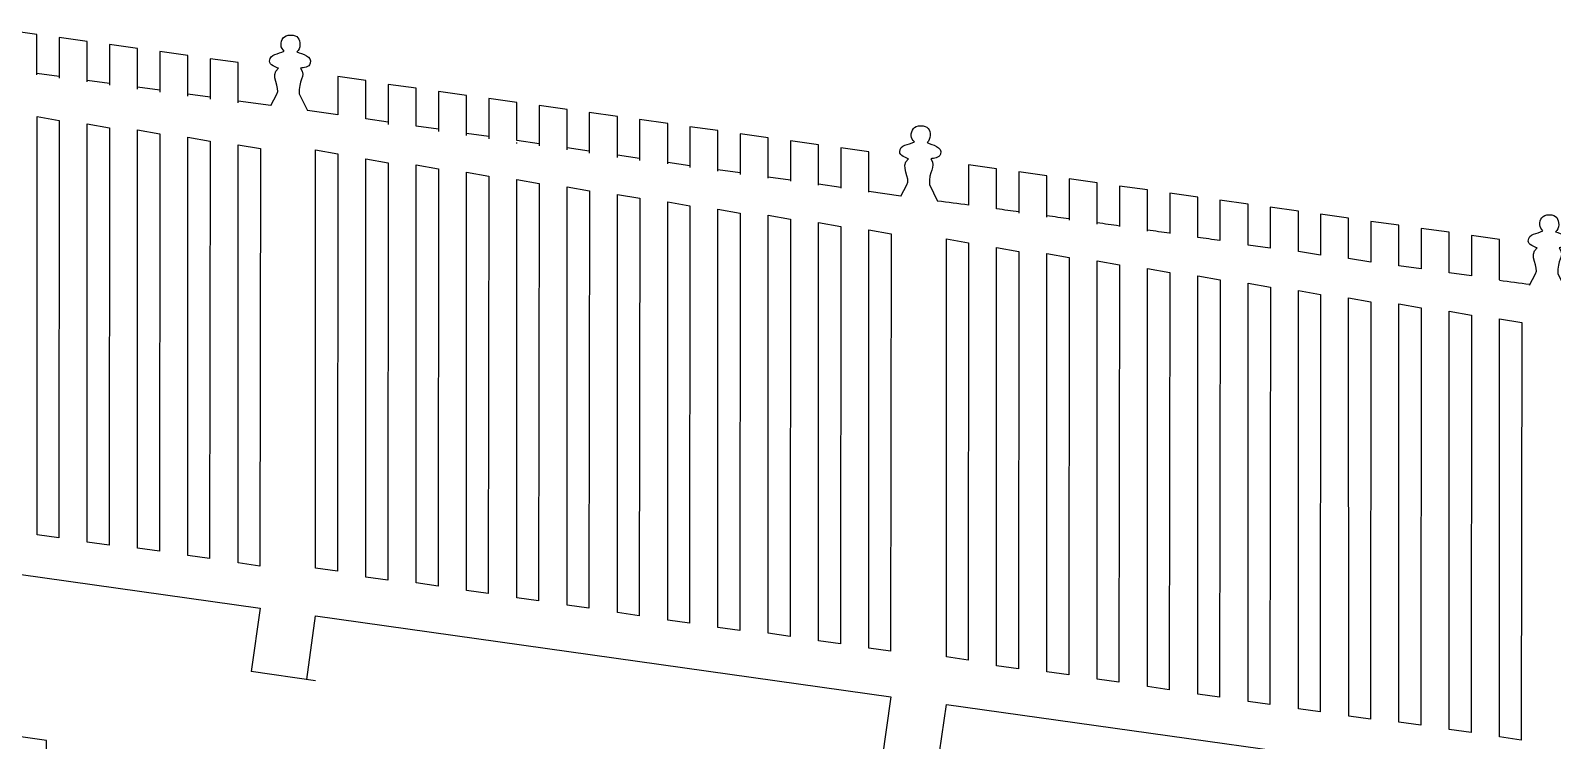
# Model space of a CAD drawing. Extents: x -294 to 276, y -108 to 146.
# Drawn here: x 64.7 to 132.7, y 101.7 to 133.5 of the extents above; entities that cross this region are included whole.
import ezdxf

# ---------------------------------------------------------------- set-up
doc = ezdxf.new("R2010")
doc.units = 0
doc.header["$MEASUREMENT"] = 0
doc.layers.add('OUTLINE', color=7, linetype='CONTINUOUS')

msp = doc.modelspace()

# ---------------------------------------------------------------- linework, layer by layer
at = {"layer": 'OUTLINE', "color": 1}
for points, knots in [([(65.0001, 131.4946), (65.0001, 131.4946), (65.0001, 133.3004), (65.0001, 133.3004), (65.0001, 133.3004), (65.0001, 133.3004), (63.7465, 133.4762), (63.7465, 133.4762), (63.7465, 133.4762), (63.7465, 133.4762), (63.7465, 131.6494), (63.7465, 131.6494)], [0, 0, 0, 0, 0.25, 0.25, 0.25, 0.25, 0.5, 0.5, 0.5, 0.5, 1, 1, 1, 1]), ([(67.2475, 131.1796), (67.2475, 131.1796), (67.2475, 132.985), (67.2475, 132.985), (67.2475, 132.985), (67.2475, 132.985), (65.9945, 133.1608), (65.9945, 133.1608), (65.9945, 133.1608), (65.9945, 133.1608), (65.9945, 131.3384), (65.9945, 131.3384)], [0, 0, 0, 0, 0.25, 0.25, 0.25, 0.25, 0.5, 0.5, 0.5, 0.5, 1, 1, 1, 1]), ([(69.4951, 130.8544), (69.4951, 130.8544), (69.4951, 132.6696), (69.4951, 132.6696), (69.4951, 132.6696), (69.4951, 132.6696), (68.2423, 132.8454), (68.2423, 132.8454), (68.2423, 132.8454), (68.2423, 132.8454), (68.2423, 131.0276), (68.2423, 131.0276)], [0, 0, 0, 0, 0.25, 0.25, 0.25, 0.25, 0.5, 0.5, 0.5, 0.5, 1, 1, 1, 1]), ([(75.4425, 130.1236), (75.4425, 130.1236), (75.7103, 130.6278), (75.7103, 130.6278), (75.7103, 130.6278), (75.9169, 130.9098), (75.3593, 131.4616), (75.7871, 131.7948), (75.7871, 131.7948), (75.6817, 131.8302), (75.3833, 131.9376), (75.3913, 132.0996), (75.3913, 132.0996), (75.4089, 132.4574), (75.7791, 132.4056), (76.0469, 132.549), (76.0469, 132.549), (75.9827, 132.6246), (75.9053, 132.7168), (75.9053, 132.8158), (75.9053, 132.8158), (75.9053, 133.0752), (76.0173, 133.2722), (76.3355, 133.2722), (76.3355, 133.2722), (76.6535, 133.2722), (76.7527, 133.0884), (76.7527, 132.829), (76.7527, 132.829), (76.7527, 132.7114), (76.6993, 132.5776), (76.6119, 132.5162), (76.6119, 132.5162), (76.8563, 132.4158), (77.3079, 132.3308), (77.2139, 132.0064), (77.2139, 132.0064), (77.1575, 131.8118), (76.9105, 131.8216), (76.7787, 131.7964), (76.7787, 131.7964), (77.0451, 131.391), (76.6577, 131.2412), (76.7219, 130.638), (76.7219, 130.638), (76.7219, 130.638), (77.0859, 129.905), (77.0859, 129.905)], [0, 0, 0, 0, 0.0769231, 0.0769231, 0.0769231, 0.0769231, 0.1538462, 0.1538462, 0.1538462, 0.1538462, 0.2307692, 0.2307692, 0.2307692, 0.2307692, 0.3076923, 0.3076923, 0.3076923, 0.3076923, 0.3846154, 0.3846154, 0.3846154, 0.3846154, 0.4615385, 0.4615385, 0.4615385, 0.4615385, 0.5384615, 0.5384615, 0.5384615, 0.5384615, 0.6153846, 0.6153846, 0.6153846, 0.6153846, 0.6923077, 0.6923077, 0.6923077, 0.6923077, 0.7692308, 0.7692308, 0.7692308, 0.7692308, 0.8461538, 0.8461538, 0.8461538, 0.8461538, 1, 1, 1, 1]), ([(71.7425, 130.5436), (71.7425, 130.5436), (71.7425, 132.3544), (71.7425, 132.3544), (71.7425, 132.3544), (71.7425, 132.3544), (70.4899, 132.5302), (70.4899, 132.5302), (70.4899, 132.5302), (70.4899, 132.5302), (70.4899, 130.7252), (70.4899, 130.7252)], [0, 0, 0, 0, 0.25, 0.25, 0.25, 0.25, 0.5, 0.5, 0.5, 0.5, 1, 1, 1, 1]), ([(73.9899, 130.2348), (73.9899, 130.2348), (73.9899, 132.039), (73.9899, 132.039), (73.9899, 132.039), (73.9899, 132.039), (72.7375, 132.2148), (72.7375, 132.2148), (72.7375, 132.2148), (72.7375, 132.2148), (72.7375, 130.4104), (72.7375, 130.4104)], [0, 0, 0, 0, 0.25, 0.25, 0.25, 0.25, 0.5, 0.5, 0.5, 0.5, 1, 1, 1, 1]), ([(79.7001, 129.5266), (79.7001, 129.5266), (79.7001, 131.244), (79.7001, 131.244), (79.7001, 131.244), (79.7001, 131.244), (78.4469, 131.4198), (78.4469, 131.4198), (78.4469, 131.4198), (78.4469, 131.4198), (78.4469, 129.708), (78.4469, 129.708)], [0, 0, 0, 0, 0.25, 0.25, 0.25, 0.25, 0.5, 0.5, 0.5, 0.5, 1, 1, 1, 1]), ([(81.9451, 129.2018), (81.9451, 129.2018), (81.9451, 130.8904), (81.9451, 130.8904), (81.9451, 130.8904), (81.9451, 130.8904), (80.6901, 131.0664), (80.6901, 131.0664), (80.6901, 131.0664), (80.6901, 131.0664), (80.6901, 129.2682), (80.6901, 129.2682)], [0, 0, 0, 0, 0.25, 0.25, 0.25, 0.25, 0.5, 0.5, 0.5, 0.5, 1, 1, 1, 1]), ([(84.1925, 128.7774), (84.1925, 128.7774), (84.1925, 130.575), (84.1925, 130.575), (84.1925, 130.575), (84.1925, 130.575), (82.9383, 130.751), (82.9383, 130.751), (82.9383, 130.751), (82.9383, 130.751), (82.9383, 128.953), (82.9383, 128.953)], [0, 0, 0, 0, 0.25, 0.25, 0.25, 0.25, 0.5, 0.5, 0.5, 0.5, 1, 1, 1, 1]), ([(86.4401, 128.5514), (86.4401, 128.5514), (86.4401, 130.2598), (86.4401, 130.2598), (86.4401, 130.2598), (86.4401, 130.2598), (85.1861, 130.4356), (85.1861, 130.4356), (85.1861, 130.4356), (85.1861, 130.4356), (85.1861, 128.6382), (85.1861, 128.6382)], [0, 0, 0, 0, 0.25, 0.25, 0.25, 0.25, 0.5, 0.5, 0.5, 0.5, 1, 1, 1, 1]), ([(88.6875, 128.1378), (88.6875, 128.1378), (88.6875, 129.9444), (88.6875, 129.9444), (88.6875, 129.9444), (88.6875, 129.9444), (87.4341, 130.1202), (87.4341, 130.1202), (87.4341, 130.1202), (87.4341, 130.1202), (87.4341, 128.3134), (87.4341, 128.3134)], [0, 0, 0, 0, 0.25, 0.25, 0.25, 0.25, 0.5, 0.5, 0.5, 0.5, 1, 1, 1, 1]), ([(65.9742, 110.7991), (65.9742, 110.7991), (65.9969, 129.4504), (65.9969, 129.4504), (65.9969, 129.4504), (65.9969, 129.4504), (65.0011, 129.6273), (65.0011, 129.6273), (65.0011, 129.6273), (65.0011, 129.6273), (65.0012, 110.9378), (65.0012, 110.9378), (65.0012, 110.9378), (65.0012, 110.9378), (65.9742, 110.7991), (65.9742, 110.7991)], [0, 0, 0, 0, 0.2, 0.2, 0.2, 0.2, 0.4, 0.4, 0.4, 0.4, 0.6, 0.6, 0.6, 0.6, 1, 1, 1, 1]), ([(68.2214, 110.4683), (68.2214, 110.4683), (68.2441, 129.1196), (68.2441, 129.1196), (68.2441, 129.1196), (68.2441, 129.1196), (67.2483, 129.2965), (67.2483, 129.2965), (67.2483, 129.2965), (67.2483, 129.2965), (67.2484, 110.607), (67.2484, 110.607), (67.2484, 110.607), (67.2484, 110.607), (68.2214, 110.4683), (68.2214, 110.4683)], [0, 0, 0, 0, 0.2, 0.2, 0.2, 0.2, 0.4, 0.4, 0.4, 0.4, 0.6, 0.6, 0.6, 0.6, 1, 1, 1, 1]), ([(90.9349, 127.8002), (90.9349, 127.8002), (90.9349, 129.6292), (90.9349, 129.6292), (90.9349, 129.6292), (90.9349, 129.6292), (89.6809, 129.805), (89.6809, 129.805), (89.6809, 129.805), (89.6809, 129.805), (89.6809, 127.9986), (89.6809, 127.9986)], [0, 0, 0, 0, 0.25, 0.25, 0.25, 0.25, 0.5, 0.5, 0.5, 0.5, 1, 1, 1, 1]), ([(93.1825, 127.508), (93.1825, 127.508), (93.1825, 129.3138), (93.1825, 129.3138), (93.1825, 129.3138), (93.1825, 129.3138), (91.9289, 129.4896), (91.9289, 129.4896), (91.9289, 129.4896), (91.9289, 129.4896), (91.9289, 127.6628), (91.9289, 127.6628)], [0, 0, 0, 0, 0.25, 0.25, 0.25, 0.25, 0.5, 0.5, 0.5, 0.5, 1, 1, 1, 1]), ([(70.4686, 110.2037), (70.4686, 110.2037), (70.4913, 128.855), (70.4913, 128.855), (70.4913, 128.855), (70.4913, 128.855), (69.4955, 129.0319), (69.4955, 129.0319), (69.4955, 129.0319), (69.4955, 129.0319), (69.4956, 110.3424), (69.4956, 110.3424), (69.4956, 110.3424), (69.4956, 110.3424), (70.4686, 110.2037), (70.4686, 110.2037)], [0, 0, 0, 0, 0.2, 0.2, 0.2, 0.2, 0.4, 0.4, 0.4, 0.4, 0.6, 0.6, 0.6, 0.6, 1, 1, 1, 1]), ([(72.7158, 109.8731), (72.7158, 109.8731), (72.7385, 128.5244), (72.7385, 128.5244), (72.7385, 128.5244), (72.7385, 128.5244), (71.7427, 128.7013), (71.7427, 128.7013), (71.7427, 128.7013), (71.7427, 128.7013), (71.7428, 110.0118), (71.7428, 110.0118), (71.7428, 110.0118), (71.7428, 110.0118), (72.7158, 109.8731), (72.7158, 109.8731)], [0, 0, 0, 0, 0.2, 0.2, 0.2, 0.2, 0.4, 0.4, 0.4, 0.4, 0.6, 0.6, 0.6, 0.6, 1, 1, 1, 1]), ([(95.4299, 127.193), (95.4299, 127.193), (95.4299, 128.9984), (95.4299, 128.9984), (95.4299, 128.9984), (95.4299, 128.9984), (94.1769, 129.1742), (94.1769, 129.1742), (94.1769, 129.1742), (94.1769, 129.1742), (94.1769, 127.3518), (94.1769, 127.3518)], [0, 0, 0, 0, 0.25, 0.25, 0.25, 0.25, 0.5, 0.5, 0.5, 0.5, 1, 1, 1, 1]), ([(97.6775, 126.8678), (97.6775, 126.8678), (97.6775, 128.683), (97.6775, 128.683), (97.6775, 128.683), (97.6775, 128.683), (96.4247, 128.8588), (96.4247, 128.8588), (96.4247, 128.8588), (96.4247, 128.8588), (96.4247, 127.041), (96.4247, 127.041)], [0, 0, 0, 0, 0.25, 0.25, 0.25, 0.25, 0.5, 0.5, 0.5, 0.5, 1, 1, 1, 1]), ([(103.6023, 126.07), (103.6023, 126.07), (103.8701, 126.5742), (103.8701, 126.5742), (103.8701, 126.5742), (104.0767, 126.8562), (103.5191, 127.408), (103.9469, 127.7412), (103.9469, 127.7412), (103.8415, 127.7766), (103.5431, 127.884), (103.5511, 128.046), (103.5511, 128.046), (103.5687, 128.4038), (103.9389, 128.352), (104.2067, 128.4954), (104.2067, 128.4954), (104.1425, 128.571), (104.0651, 128.6632), (104.0651, 128.7622), (104.0651, 128.7622), (104.0651, 129.0216), (104.1771, 129.2186), (104.4953, 129.2186), (104.4953, 129.2186), (104.8133, 129.2186), (104.9125, 129.0348), (104.9125, 128.7754), (104.9125, 128.7754), (104.9125, 128.6578), (104.8591, 128.524), (104.7717, 128.4626), (104.7717, 128.4626), (105.0161, 128.3622), (105.4677, 128.2772), (105.3737, 127.9528), (105.3737, 127.9528), (105.3173, 127.7582), (105.0703, 127.768), (104.9385, 127.7428), (104.9385, 127.7428), (105.2049, 127.3374), (104.8175, 127.1876), (104.8817, 126.5844), (104.8817, 126.5844), (104.8817, 126.5844), (105.2457, 125.8514), (105.2457, 125.8514)], [0, 0, 0, 0, 0.0769231, 0.0769231, 0.0769231, 0.0769231, 0.1538462, 0.1538462, 0.1538462, 0.1538462, 0.2307692, 0.2307692, 0.2307692, 0.2307692, 0.3076923, 0.3076923, 0.3076923, 0.3076923, 0.3846154, 0.3846154, 0.3846154, 0.3846154, 0.4615385, 0.4615385, 0.4615385, 0.4615385, 0.5384615, 0.5384615, 0.5384615, 0.5384615, 0.6153846, 0.6153846, 0.6153846, 0.6153846, 0.6923077, 0.6923077, 0.6923077, 0.6923077, 0.7692308, 0.7692308, 0.7692308, 0.7692308, 0.8461538, 0.8461538, 0.8461538, 0.8461538, 1, 1, 1, 1]), ([(74.963, 109.5425), (74.963, 109.5425), (74.9857, 128.1938), (74.9857, 128.1938), (74.9857, 128.1938), (74.9857, 128.1938), (73.9899, 128.3707), (73.9899, 128.3707), (73.9899, 128.3707), (73.9899, 128.3707), (73.99, 109.6812), (73.99, 109.6812), (73.99, 109.6812), (73.99, 109.6812), (74.963, 109.5425), (74.963, 109.5425)], [0, 0, 0, 0, 0.2, 0.2, 0.2, 0.2, 0.4, 0.4, 0.4, 0.4, 0.6, 0.6, 0.6, 0.6, 1, 1, 1, 1]), ([(78.4258, 109.3073), (78.4258, 109.3073), (78.4485, 127.9586), (78.4485, 127.9586), (78.4485, 127.9586), (78.4485, 127.9586), (77.4527, 128.1355), (77.4527, 128.1355), (77.4527, 128.1355), (77.4527, 128.1355), (77.4528, 109.446), (77.4528, 109.446), (77.4528, 109.446), (77.4528, 109.446), (78.4258, 109.3073), (78.4258, 109.3073)], [0, 0, 0, 0, 0.2, 0.2, 0.2, 0.2, 0.4, 0.4, 0.4, 0.4, 0.6, 0.6, 0.6, 0.6, 1, 1, 1, 1]), ([(99.9249, 126.557), (99.9249, 126.557), (99.9249, 128.3678), (99.9249, 128.3678), (99.9249, 128.3678), (99.9249, 128.3678), (98.6723, 128.5436), (98.6723, 128.5436), (98.6723, 128.5436), (98.6723, 128.5436), (98.6723, 126.7386), (98.6723, 126.7386)], [0, 0, 0, 0, 0.25, 0.25, 0.25, 0.25, 0.5, 0.5, 0.5, 0.5, 1, 1, 1, 1]), ([(102.1723, 126.2482), (102.1723, 126.2482), (102.1723, 128.0524), (102.1723, 128.0524), (102.1723, 128.0524), (102.1723, 128.0524), (100.9199, 128.2282), (100.9199, 128.2282), (100.9199, 128.2282), (100.9199, 128.2282), (100.9199, 126.4238), (100.9199, 126.4238)], [0, 0, 0, 0, 0.25, 0.25, 0.25, 0.25, 0.5, 0.5, 0.5, 0.5, 1, 1, 1, 1]), ([(80.6732, 108.9103), (80.6732, 108.9103), (80.6959, 127.5616), (80.6959, 127.5616), (80.6959, 127.5616), (80.6959, 127.5616), (79.7001, 127.7385), (79.7001, 127.7385), (79.7001, 127.7385), (79.7001, 127.7385), (79.7002, 109.049), (79.7002, 109.049), (79.7002, 109.049), (79.7002, 109.049), (80.6732, 108.9103), (80.6732, 108.9103)], [0, 0, 0, 0, 0.2, 0.2, 0.2, 0.2, 0.4, 0.4, 0.4, 0.4, 0.6, 0.6, 0.6, 0.6, 1, 1, 1, 1]), ([(82.9204, 108.6457), (82.9204, 108.6457), (82.9431, 127.297), (82.9431, 127.297), (82.9431, 127.297), (82.9431, 127.297), (81.9473, 127.4739), (81.9473, 127.4739), (81.9473, 127.4739), (81.9473, 127.4739), (81.9474, 108.7844), (81.9474, 108.7844), (81.9474, 108.7844), (81.9474, 108.7844), (82.9204, 108.6457), (82.9204, 108.6457)], [0, 0, 0, 0, 0.2, 0.2, 0.2, 0.2, 0.4, 0.4, 0.4, 0.4, 0.6, 0.6, 0.6, 0.6, 1, 1, 1, 1]), ([(107.8827, 125.5016), (107.8827, 125.5016), (107.8827, 127.2898), (107.8827, 127.2898), (107.8827, 127.2898), (107.8827, 127.2898), (106.6303, 127.4654), (106.6303, 127.4654), (106.6303, 127.4654), (106.6303, 127.4654), (106.6303, 125.6696), (106.6303, 125.6696)], [0, 0, 0, 0, 0.25, 0.25, 0.25, 0.25, 0.5, 0.5, 0.5, 0.5, 1, 1, 1, 1]), ([(85.1676, 108.3149), (85.1676, 108.3149), (85.1903, 126.9662), (85.1903, 126.9662), (85.1903, 126.9662), (85.1903, 126.9662), (84.1945, 127.1431), (84.1945, 127.1431), (84.1945, 127.1431), (84.1945, 127.1431), (84.1946, 108.4536), (84.1946, 108.4536), (84.1946, 108.4536), (84.1946, 108.4536), (85.1676, 108.3149), (85.1676, 108.3149)], [0, 0, 0, 0, 0.2, 0.2, 0.2, 0.2, 0.4, 0.4, 0.4, 0.4, 0.6, 0.6, 0.6, 0.6, 1, 1, 1, 1]), ([(87.4148, 107.9841), (87.4148, 107.9841), (87.4375, 126.6354), (87.4375, 126.6354), (87.4375, 126.6354), (87.4375, 126.6354), (86.4417, 126.8123), (86.4417, 126.8123), (86.4417, 126.8123), (86.4417, 126.8123), (86.4418, 108.1228), (86.4418, 108.1228), (86.4418, 108.1228), (86.4418, 108.1228), (87.4148, 107.9841), (87.4148, 107.9841)], [0, 0, 0, 0, 0.2, 0.2, 0.2, 0.2, 0.4, 0.4, 0.4, 0.4, 0.6, 0.6, 0.6, 0.6, 1, 1, 1, 1]), ([(110.1273, 125.13), (110.1273, 125.13), (110.1273, 126.977), (110.1273, 126.977), (110.1273, 126.977), (110.1273, 126.977), (108.8723, 127.153), (108.8723, 127.153), (108.8723, 127.153), (108.8723, 127.153), (108.8723, 125.3036), (108.8723, 125.3036)], [0, 0, 0, 0, 0.25, 0.25, 0.25, 0.25, 0.5, 0.5, 0.5, 0.5, 1, 1, 1, 1]), ([(112.3747, 124.8192), (112.3747, 124.8192), (112.3747, 126.6616), (112.3747, 126.6616), (112.3747, 126.6616), (112.3747, 126.6616), (111.1205, 126.8376), (111.1205, 126.8376), (111.1205, 126.8376), (111.1205, 126.8376), (111.1205, 124.9926), (111.1205, 124.9926)], [0, 0, 0, 0, 0.25, 0.25, 0.25, 0.25, 0.5, 0.5, 0.5, 0.5, 1, 1, 1, 1]), ([(114.6223, 124.5084), (114.6223, 124.5084), (114.6223, 126.3464), (114.6223, 126.3464), (114.6223, 126.3464), (114.6223, 126.3464), (113.3683, 126.5222), (113.3683, 126.5222), (113.3683, 126.5222), (113.3683, 126.5222), (113.3683, 124.715), (113.3683, 124.715)], [0, 0, 0, 0, 0.25, 0.25, 0.25, 0.25, 0.5, 0.5, 0.5, 0.5, 1, 1, 1, 1]), ([(89.662, 107.6533), (89.662, 107.6533), (89.6847, 126.3046), (89.6847, 126.3046), (89.6847, 126.3046), (89.6847, 126.3046), (88.6889, 126.4815), (88.6889, 126.4815), (88.6889, 126.4815), (88.6889, 126.4815), (88.689, 107.792), (88.689, 107.792), (88.689, 107.792), (88.689, 107.792), (89.662, 107.6533), (89.662, 107.6533)], [0, 0, 0, 0, 0.2, 0.2, 0.2, 0.2, 0.4, 0.4, 0.4, 0.4, 0.6, 0.6, 0.6, 0.6, 1, 1, 1, 1]), ([(91.9094, 107.3225), (91.9094, 107.3225), (91.9321, 125.9738), (91.9321, 125.9738), (91.9321, 125.9738), (91.9321, 125.9738), (90.9363, 126.1507), (90.9363, 126.1507), (90.9363, 126.1507), (90.9363, 126.1507), (90.9364, 107.4612), (90.9364, 107.4612), (90.9364, 107.4612), (90.9364, 107.4612), (91.9094, 107.3225), (91.9094, 107.3225)], [0, 0, 0, 0, 0.2, 0.2, 0.2, 0.2, 0.4, 0.4, 0.4, 0.4, 0.6, 0.6, 0.6, 0.6, 1, 1, 1, 1]), ([(116.8697, 124.2244), (116.8697, 124.2244), (116.8697, 126.031), (116.8697, 126.031), (116.8697, 126.031), (116.8697, 126.031), (115.6163, 126.2068), (115.6163, 126.2068), (115.6163, 126.2068), (115.6163, 126.2068), (115.6163, 124.4), (115.6163, 124.4)], [0, 0, 0, 0, 0.25, 0.25, 0.25, 0.25, 0.5, 0.5, 0.5, 0.5, 1, 1, 1, 1]), ([(119.1171, 123.8868), (119.1171, 123.8868), (119.1171, 125.7158), (119.1171, 125.7158), (119.1171, 125.7158), (119.1171, 125.7158), (117.8631, 125.8916), (117.8631, 125.8916), (117.8631, 125.8916), (117.8631, 125.8916), (117.8631, 124.0852), (117.8631, 124.0852)], [0, 0, 0, 0, 0.25, 0.25, 0.25, 0.25, 0.5, 0.5, 0.5, 0.5, 1, 1, 1, 1]), ([(94.1566, 106.9917), (94.1566, 106.9917), (94.1793, 125.643), (94.1793, 125.643), (94.1793, 125.643), (94.1793, 125.643), (93.1835, 125.8199), (93.1835, 125.8199), (93.1835, 125.8199), (93.1835, 125.8199), (93.1836, 107.1304), (93.1836, 107.1304), (93.1836, 107.1304), (93.1836, 107.1304), (94.1566, 106.9917), (94.1566, 106.9917)], [0, 0, 0, 0, 0.2, 0.2, 0.2, 0.2, 0.4, 0.4, 0.4, 0.4, 0.6, 0.6, 0.6, 0.6, 1, 1, 1, 1]), ([(96.4038, 106.6609), (96.4038, 106.6609), (96.4265, 125.3122), (96.4265, 125.3122), (96.4265, 125.3122), (96.4265, 125.3122), (95.4307, 125.4891), (95.4307, 125.4891), (95.4307, 125.4891), (95.4307, 125.4891), (95.4308, 106.7996), (95.4308, 106.7996), (95.4308, 106.7996), (95.4308, 106.7996), (96.4038, 106.6609), (96.4038, 106.6609)], [0, 0, 0, 0, 0.2, 0.2, 0.2, 0.2, 0.4, 0.4, 0.4, 0.4, 0.6, 0.6, 0.6, 0.6, 1, 1, 1, 1]), ([(98.651, 106.3963), (98.651, 106.3963), (98.6737, 125.0476), (98.6737, 125.0476), (98.6737, 125.0476), (98.6737, 125.0476), (97.6779, 125.2245), (97.6779, 125.2245), (97.6779, 125.2245), (97.6779, 125.2245), (97.678, 106.535), (97.678, 106.535), (97.678, 106.535), (97.678, 106.535), (98.651, 106.3963), (98.651, 106.3963)], [0, 0, 0, 0, 0.2, 0.2, 0.2, 0.2, 0.4, 0.4, 0.4, 0.4, 0.6, 0.6, 0.6, 0.6, 1, 1, 1, 1]), ([(121.3647, 123.5946), (121.3647, 123.5946), (121.3647, 125.4004), (121.3647, 125.4004), (121.3647, 125.4004), (121.3647, 125.4004), (120.1111, 125.5762), (120.1111, 125.5762), (120.1111, 125.5762), (120.1111, 125.5762), (120.1111, 123.7494), (120.1111, 123.7494)], [0, 0, 0, 0, 0.25, 0.25, 0.25, 0.25, 0.5, 0.5, 0.5, 0.5, 1, 1, 1, 1]), ([(123.6121, 123.2796), (123.6121, 123.2796), (123.6121, 125.085), (123.6121, 125.085), (123.6121, 125.085), (123.6121, 125.085), (122.3591, 125.2608), (122.3591, 125.2608), (122.3591, 125.2608), (122.3591, 125.2608), (122.3591, 123.4384), (122.3591, 123.4384)], [0, 0, 0, 0, 0.25, 0.25, 0.25, 0.25, 0.5, 0.5, 0.5, 0.5, 1, 1, 1, 1]), ([(131.6875, 122.0898), (131.6875, 122.0898), (131.9553, 122.594), (131.9553, 122.594), (131.9553, 122.594), (132.1619, 122.876), (131.6043, 123.4278), (132.0321, 123.761), (132.0321, 123.761), (131.9267, 123.7964), (131.6283, 123.9038), (131.6363, 124.0658), (131.6363, 124.0658), (131.6539, 124.4236), (132.0241, 124.3718), (132.2919, 124.5152), (132.2919, 124.5152), (132.2277, 124.5908), (132.1503, 124.683), (132.1503, 124.782), (132.1503, 124.782), (132.1503, 125.0414), (132.2623, 125.2384), (132.5805, 125.2384), (132.5805, 125.2384), (132.8985, 125.2384), (132.9977, 125.0546), (132.9977, 124.7952), (132.9977, 124.7952), (132.9977, 124.6776), (132.9443, 124.5438), (132.8569, 124.4824), (132.8569, 124.4824), (133.1013, 124.382), (133.5529, 124.297), (133.4589, 123.9726), (133.4589, 123.9726), (133.4025, 123.778), (133.1555, 123.7878), (133.0237, 123.7626), (133.0237, 123.7626), (133.2901, 123.3572), (132.9027, 123.2074), (132.9669, 122.6042), (132.9669, 122.6042), (132.9669, 122.6042), (133.3309, 121.8712), (133.3309, 121.8712)], [0, 0, 0, 0, 0.0769231, 0.0769231, 0.0769231, 0.0769231, 0.1538462, 0.1538462, 0.1538462, 0.1538462, 0.2307692, 0.2307692, 0.2307692, 0.2307692, 0.3076923, 0.3076923, 0.3076923, 0.3076923, 0.3846154, 0.3846154, 0.3846154, 0.3846154, 0.4615385, 0.4615385, 0.4615385, 0.4615385, 0.5384615, 0.5384615, 0.5384615, 0.5384615, 0.6153846, 0.6153846, 0.6153846, 0.6153846, 0.6923077, 0.6923077, 0.6923077, 0.6923077, 0.7692308, 0.7692308, 0.7692308, 0.7692308, 0.8461538, 0.8461538, 0.8461538, 0.8461538, 1, 1, 1, 1]), ([(100.8982, 106.0657), (100.8982, 106.0657), (100.9209, 124.717), (100.9209, 124.717), (100.9209, 124.717), (100.9209, 124.717), (99.9251, 124.8939), (99.9251, 124.8939), (99.9251, 124.8939), (99.9251, 124.8939), (99.9252, 106.2044), (99.9252, 106.2044), (99.9252, 106.2044), (99.9252, 106.2044), (100.8982, 106.0657), (100.8982, 106.0657)], [0, 0, 0, 0, 0.2, 0.2, 0.2, 0.2, 0.4, 0.4, 0.4, 0.4, 0.6, 0.6, 0.6, 0.6, 1, 1, 1, 1]), ([(103.1454, 105.7351), (103.1454, 105.7351), (103.1681, 124.3864), (103.1681, 124.3864), (103.1681, 124.3864), (103.1681, 124.3864), (102.1723, 124.5633), (102.1723, 124.5633), (102.1723, 124.5633), (102.1723, 124.5633), (102.1724, 105.8738), (102.1724, 105.8738), (102.1724, 105.8738), (102.1724, 105.8738), (103.1454, 105.7351), (103.1454, 105.7351)], [0, 0, 0, 0, 0.2, 0.2, 0.2, 0.2, 0.4, 0.4, 0.4, 0.4, 0.6, 0.6, 0.6, 0.6, 1, 1, 1, 1]), ([(125.8597, 122.9544), (125.8597, 122.9544), (125.8597, 124.7696), (125.8597, 124.7696), (125.8597, 124.7696), (125.8597, 124.7696), (124.6069, 124.9454), (124.6069, 124.9454), (124.6069, 124.9454), (124.6069, 124.9454), (124.6069, 123.1276), (124.6069, 123.1276)], [0, 0, 0, 0, 0.25, 0.25, 0.25, 0.25, 0.5, 0.5, 0.5, 0.5, 1, 1, 1, 1]), ([(128.1071, 122.6436), (128.1071, 122.6436), (128.1071, 124.4544), (128.1071, 124.4544), (128.1071, 124.4544), (128.1071, 124.4544), (126.8545, 124.6302), (126.8545, 124.6302), (126.8545, 124.6302), (126.8545, 124.6302), (126.8545, 122.8252), (126.8545, 122.8252)], [0, 0, 0, 0, 0.25, 0.25, 0.25, 0.25, 0.5, 0.5, 0.5, 0.5, 1, 1, 1, 1]), ([(106.6084, 105.3385), (106.6084, 105.3385), (106.6311, 123.9898), (106.6311, 123.9898), (106.6311, 123.9898), (106.6311, 123.9898), (105.6353, 124.1667), (105.6353, 124.1667), (105.6353, 124.1667), (105.6353, 124.1667), (105.6354, 105.4772), (105.6354, 105.4772), (105.6354, 105.4772), (105.6354, 105.4772), (106.6084, 105.3385), (106.6084, 105.3385)], [0, 0, 0, 0, 0.2, 0.2, 0.2, 0.2, 0.4, 0.4, 0.4, 0.4, 0.6, 0.6, 0.6, 0.6, 1, 1, 1, 1]), ([(130.3545, 122.3348), (130.3545, 122.3348), (130.3545, 124.139), (130.3545, 124.139), (130.3545, 124.139), (130.3545, 124.139), (129.1021, 124.3148), (129.1021, 124.3148), (129.1021, 124.3148), (129.1021, 124.3148), (129.1021, 122.5104), (129.1021, 122.5104)], [0, 0, 0, 0, 0.25, 0.25, 0.25, 0.25, 0.5, 0.5, 0.5, 0.5, 1, 1, 1, 1]), ([(108.8558, 104.9415), (108.8558, 104.9415), (108.8785, 123.5928), (108.8785, 123.5928), (108.8785, 123.5928), (108.8785, 123.5928), (107.8827, 123.7697), (107.8827, 123.7697), (107.8827, 123.7697), (107.8827, 123.7697), (107.8828, 105.0802), (107.8828, 105.0802), (107.8828, 105.0802), (107.8828, 105.0802), (108.8558, 104.9415), (108.8558, 104.9415)], [0, 0, 0, 0, 0.2, 0.2, 0.2, 0.2, 0.4, 0.4, 0.4, 0.4, 0.6, 0.6, 0.6, 0.6, 1, 1, 1, 1]), ([(111.103, 104.6769), (111.103, 104.6769), (111.1257, 123.3282), (111.1257, 123.3282), (111.1257, 123.3282), (111.1257, 123.3282), (110.1299, 123.5051), (110.1299, 123.5051), (110.1299, 123.5051), (110.1299, 123.5051), (110.13, 104.8156), (110.13, 104.8156), (110.13, 104.8156), (110.13, 104.8156), (111.103, 104.6769), (111.103, 104.6769)], [0, 0, 0, 0, 0.2, 0.2, 0.2, 0.2, 0.4, 0.4, 0.4, 0.4, 0.6, 0.6, 0.6, 0.6, 1, 1, 1, 1]), ([(113.3502, 104.3461), (113.3502, 104.3461), (113.3729, 122.9974), (113.3729, 122.9974), (113.3729, 122.9974), (113.3729, 122.9974), (112.3771, 123.1743), (112.3771, 123.1743), (112.3771, 123.1743), (112.3771, 123.1743), (112.3772, 104.4848), (112.3772, 104.4848), (112.3772, 104.4848), (112.3772, 104.4848), (113.3502, 104.3461), (113.3502, 104.3461)], [0, 0, 0, 0, 0.2, 0.2, 0.2, 0.2, 0.4, 0.4, 0.4, 0.4, 0.6, 0.6, 0.6, 0.6, 1, 1, 1, 1]), ([(115.5974, 104.0153), (115.5974, 104.0153), (115.6201, 122.6666), (115.6201, 122.6666), (115.6201, 122.6666), (115.6201, 122.6666), (114.6243, 122.8435), (114.6243, 122.8435), (114.6243, 122.8435), (114.6243, 122.8435), (114.6244, 104.154), (114.6244, 104.154), (114.6244, 104.154), (114.6244, 104.154), (115.5974, 104.0153), (115.5974, 104.0153)], [0, 0, 0, 0, 0.2, 0.2, 0.2, 0.2, 0.4, 0.4, 0.4, 0.4, 0.6, 0.6, 0.6, 0.6, 1, 1, 1, 1]), ([(117.8446, 103.6845), (117.8446, 103.6845), (117.8673, 122.3358), (117.8673, 122.3358), (117.8673, 122.3358), (117.8673, 122.3358), (116.8715, 122.5127), (116.8715, 122.5127), (116.8715, 122.5127), (116.8715, 122.5127), (116.8716, 103.8232), (116.8716, 103.8232), (116.8716, 103.8232), (116.8716, 103.8232), (117.8446, 103.6845), (117.8446, 103.6845)], [0, 0, 0, 0, 0.2, 0.2, 0.2, 0.2, 0.4, 0.4, 0.4, 0.4, 0.6, 0.6, 0.6, 0.6, 1, 1, 1, 1]), ([(120.092, 103.3537), (120.092, 103.3537), (120.1147, 122.005), (120.1147, 122.005), (120.1147, 122.005), (120.1147, 122.005), (119.1189, 122.1819), (119.1189, 122.1819), (119.1189, 122.1819), (119.1189, 122.1819), (119.119, 103.4924), (119.119, 103.4924), (119.119, 103.4924), (119.119, 103.4924), (120.092, 103.3537), (120.092, 103.3537)], [0, 0, 0, 0, 0.2, 0.2, 0.2, 0.2, 0.4, 0.4, 0.4, 0.4, 0.6, 0.6, 0.6, 0.6, 1, 1, 1, 1]), ([(122.3392, 103.0229), (122.3392, 103.0229), (122.3619, 121.6742), (122.3619, 121.6742), (122.3619, 121.6742), (122.3619, 121.6742), (121.3661, 121.8511), (121.3661, 121.8511), (121.3661, 121.8511), (121.3661, 121.8511), (121.3662, 103.1616), (121.3662, 103.1616), (121.3662, 103.1616), (121.3662, 103.1616), (122.3392, 103.0229), (122.3392, 103.0229)], [0, 0, 0, 0, 0.2, 0.2, 0.2, 0.2, 0.4, 0.4, 0.4, 0.4, 0.6, 0.6, 0.6, 0.6, 1, 1, 1, 1]), ([(124.5864, 102.6921), (124.5864, 102.6921), (124.6091, 121.3434), (124.6091, 121.3434), (124.6091, 121.3434), (124.6091, 121.3434), (123.6133, 121.5203), (123.6133, 121.5203), (123.6133, 121.5203), (123.6133, 121.5203), (123.6134, 102.8308), (123.6134, 102.8308), (123.6134, 102.8308), (123.6134, 102.8308), (124.5864, 102.6921), (124.5864, 102.6921)], [0, 0, 0, 0, 0.2, 0.2, 0.2, 0.2, 0.4, 0.4, 0.4, 0.4, 0.6, 0.6, 0.6, 0.6, 1, 1, 1, 1]), ([(126.8336, 102.4275), (126.8336, 102.4275), (126.8563, 121.0788), (126.8563, 121.0788), (126.8563, 121.0788), (126.8563, 121.0788), (125.8605, 121.2557), (125.8605, 121.2557), (125.8605, 121.2557), (125.8605, 121.2557), (125.8606, 102.5662), (125.8606, 102.5662), (125.8606, 102.5662), (125.8606, 102.5662), (126.8336, 102.4275), (126.8336, 102.4275)], [0, 0, 0, 0, 0.2, 0.2, 0.2, 0.2, 0.4, 0.4, 0.4, 0.4, 0.6, 0.6, 0.6, 0.6, 1, 1, 1, 1]), ([(129.0808, 102.0969), (129.0808, 102.0969), (129.1035, 120.7482), (129.1035, 120.7482), (129.1035, 120.7482), (129.1035, 120.7482), (128.1077, 120.9251), (128.1077, 120.9251), (128.1077, 120.9251), (128.1077, 120.9251), (128.1078, 102.2356), (128.1078, 102.2356), (128.1078, 102.2356), (128.1078, 102.2356), (129.0808, 102.0969), (129.0808, 102.0969)], [0, 0, 0, 0, 0.2, 0.2, 0.2, 0.2, 0.4, 0.4, 0.4, 0.4, 0.6, 0.6, 0.6, 0.6, 1, 1, 1, 1]), ([(131.328, 101.7663), (131.328, 101.7663), (131.3507, 120.4176), (131.3507, 120.4176), (131.3507, 120.4176), (131.3507, 120.4176), (130.3549, 120.5945), (130.3549, 120.5945), (130.3549, 120.5945), (130.3549, 120.5945), (130.355, 101.905), (130.355, 101.905), (130.355, 101.905), (130.355, 101.905), (131.328, 101.7663), (131.328, 101.7663)], [0, 0, 0, 0, 0.2, 0.2, 0.2, 0.2, 0.4, 0.4, 0.4, 0.4, 0.6, 0.6, 0.6, 0.6, 1, 1, 1, 1]), ([(48.8565, 108.3332), (48.8565, 108.3332), (49.2703, 111.277), (49.2703, 111.277), (49.2703, 111.277), (49.2703, 111.277), (74.9763, 107.6642), (74.9763, 107.6642), (74.9763, 107.6642), (74.9763, 107.6642), (74.5757, 104.8256), (74.5757, 104.8256)], [0, 0, 0, 0, 0.25, 0.25, 0.25, 0.25, 0.5, 0.5, 0.5, 0.5, 1, 1, 1, 1]), ([(77.0519, 104.4762), (77.0519, 104.4762), (77.4527, 107.3162), (77.4527, 107.3162), (77.4527, 107.3162), (77.4527, 107.3162), (103.1611, 103.7031), (103.1611, 103.7031), (103.1611, 103.7031), (103.1611, 103.7031), (102.7583, 100.8489), (102.7583, 100.8489)], [0, 0, 0, 0, 0.25, 0.25, 0.25, 0.25, 0.5, 0.5, 0.5, 0.5, 1, 1, 1, 1]), ([(105.2323, 100.4998), (105.2323, 100.4998), (105.6353, 103.3554), (105.6353, 103.3554), (105.6353, 103.3554), (105.6353, 103.3554), (131.3393, 99.7429), (131.3393, 99.7429), (131.3393, 99.7429), (131.3393, 99.7429), (130.9343, 96.8732), (130.9343, 96.8732)], [0, 0, 0, 0, 0.25, 0.25, 0.25, 0.25, 0.5, 0.5, 0.5, 0.5, 1, 1, 1, 1]), ([(65.4257, 99.9423), (65.4257, 99.9423), (65.4257, 101.7481), (65.4257, 101.7481), (65.4257, 101.7481), (65.4257, 101.7481), (64.1721, 101.9239), (64.1721, 101.9239), (64.1721, 101.9239), (64.1721, 101.9239), (64.1721, 100.0971), (64.1721, 100.0971)], [0, 0, 0, 0, 0.25, 0.25, 0.25, 0.25, 0.5, 0.5, 0.5, 0.5, 1, 1, 1, 1])]:
    msp.add_open_spline(points, degree=3, knots=knots, dxfattribs=at)
for points in [[(65.9945, 131.4156), (65.9945, 131.4156), (65.0001, 131.5514), (65.0001, 131.5514)], [(68.2423, 131.1082), (68.2423, 131.1082), (67.2475, 131.2442), (67.2475, 131.2442)], [(70.4899, 130.8008), (70.4899, 130.8008), (69.4951, 130.9368), (69.4951, 130.9368)], [(72.7375, 130.4934), (72.7375, 130.4934), (71.7425, 130.6294), (71.7425, 130.6294)], [(75.4425, 130.1236), (75.4425, 130.1236), (73.9899, 130.322), (73.9899, 130.322)], [(78.4469, 129.708), (78.4469, 129.708), (77.0859, 129.905), (77.0859, 129.905)], [(80.6901, 129.3834), (80.6901, 129.3834), (79.6999, 129.5266), (79.6999, 129.5266)], [(82.9383, 129.0582), (82.9383, 129.0582), (81.9451, 129.2018), (81.9451, 129.2018)], [(85.1861, 128.733), (85.1861, 128.733), (84.1925, 128.8766), (84.1925, 128.8766)], [(87.4341, 128.4078), (87.4341, 128.4078), (86.4401, 128.5514), (86.4401, 128.5514)], [(86.4401, 128.4218), (86.4401, 128.4218), (86.4401, 128.4624), (86.4401, 128.4624)], [(89.6809, 128.0828), (89.6809, 128.0828), (88.6875, 128.2264), (88.6875, 128.2264)], [(91.9289, 127.7578), (91.9289, 127.7578), (90.9349, 127.9014), (90.9349, 127.9014)], [(94.1769, 127.4328), (94.1769, 127.4328), (93.1825, 127.5764), (93.1825, 127.5764)], [(96.4247, 127.1078), (96.4247, 127.1078), (95.4299, 127.2516), (95.4299, 127.2516)], [(98.6723, 126.7828), (98.6723, 126.7828), (97.6775, 126.9266), (97.6775, 126.9266)], [(100.9199, 126.4578), (100.9199, 126.4578), (99.9249, 126.6016), (99.9249, 126.6016)], [(103.6023, 126.07), (103.6023, 126.07), (102.1723, 126.2766), (102.1723, 126.2766)], [(106.6303, 125.6696), (106.1685, 125.731), (105.7067, 125.7916), (105.2457, 125.8514)], [(108.8723, 125.3668), (108.5423, 125.412), (108.2121, 125.457), (107.8827, 125.5016)], [(111.1205, 125.0546), (110.7893, 125.1012), (110.4581, 125.1476), (110.1273, 125.1934)], [(113.3683, 124.7354), (113.0371, 124.7828), (112.7055, 124.8302), (112.3747, 124.8772)], [(115.6163, 124.4114), (115.2849, 124.4594), (114.9535, 124.5076), (114.6223, 124.5552)], [(117.8631, 124.0846), (117.5319, 124.1328), (117.2009, 124.1814), (116.8697, 124.2294)], [(120.1111, 123.7494), (120.1111, 123.7494), (119.1171, 123.8868), (119.1171, 123.8868)], [(122.3591, 123.4384), (122.3591, 123.4384), (121.3647, 123.5946), (121.3647, 123.5946)], [(124.6069, 123.1276), (124.6069, 123.1276), (123.6121, 123.2796), (123.6121, 123.2796)], [(126.8545, 122.8252), (126.8545, 122.8252), (125.8597, 122.9544), (125.8597, 122.9544)], [(129.1021, 122.5104), (129.1021, 122.5104), (128.1071, 122.6436), (128.1071, 122.6436)], [(131.7035, 122.12), (131.2543, 122.1796), (130.8047, 122.24), (130.3545, 122.3008)], [(77.4527, 104.4195), (77.4527, 104.4195), (74.5756, 104.8254), (74.5756, 104.8254)]]:
    msp.add_open_spline(points, degree=3, dxfattribs=at)

doc.saveas('drawing.dxf')
